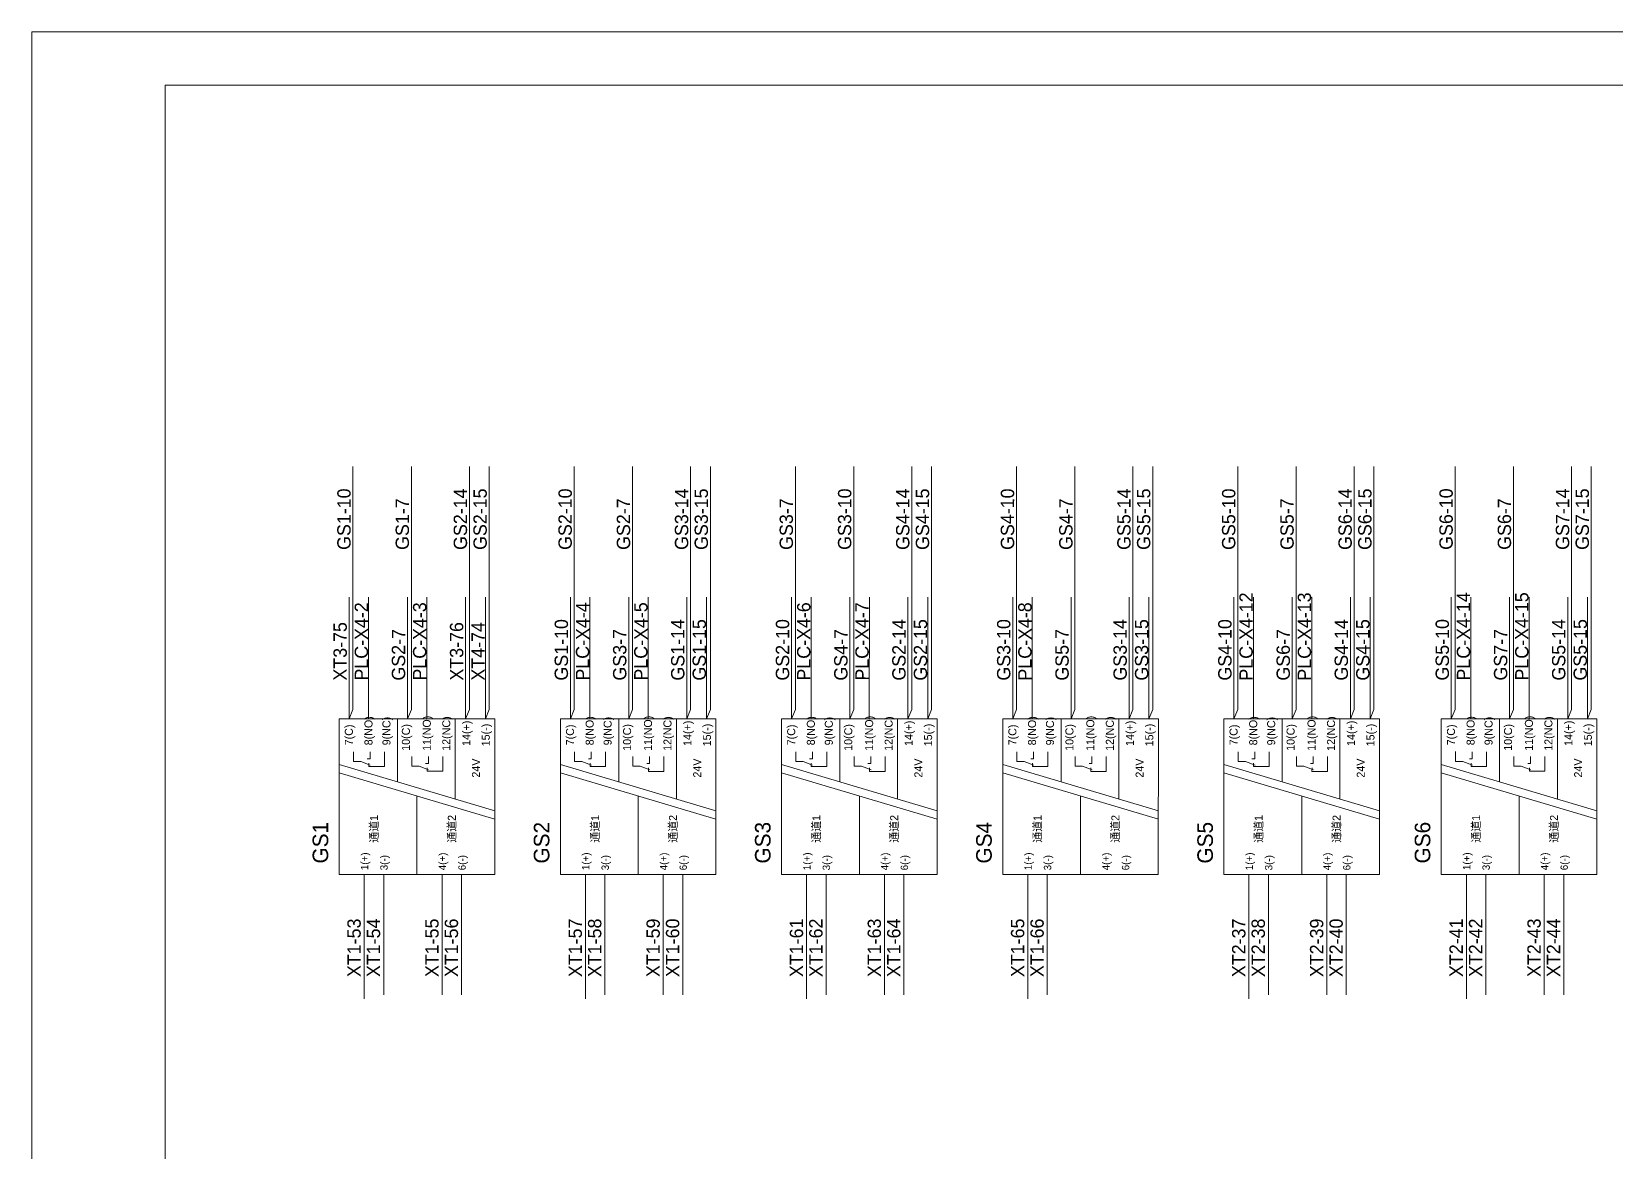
# Model space of a CAD drawing. Header units: millimetres. Extents: x 32721 to 103787, y 57624 to 127312.
# Drawn here: x 37450 to 39429, y 62652 to 64052 of the extents above; entities that cross this region are included whole.
import ezdxf
from ezdxf.enums import TextEntityAlignment as Align

# ---------------------------------------------------------------- set-up
doc = ezdxf.new("R2010")
doc.units = ezdxf.units.MM
doc.header["$LTSCALE"] = 10
for name, color, linetype, lineweight in [('1轮廓实线层', 7, 'Continuous', 18), ('2细线层', 4, 'Continuous', 18), ('图框层', 7, 'Continuous', 18)]:
    doc.layers.add(name, color=color, linetype=linetype, lineweight=lineweight)
doc.styles.add('样式 1', font='SIMYOU.TTF', dxfattribs={"width": 0.75})

msp = doc.modelspace()

# ---------------------------------------------------------------- linework, layer by layer
at = {"layer": '1轮廓实线层'}
for p, q in [((37850.93, 63508.8), (37850.93, 63205.1)), ((37923.83, 63508.8), (37923.83, 63205.1)), ((37996.38, 63508.79), (37996.38, 63205.1)), ((38021.03, 63508.79), (38021.03, 63205.1)), ((38127.25, 63508.8), (38127.25, 63205.1)), ((38127.25, 63508.79), (38127.25, 63205.09)), ((38200.15, 63508.79), (38200.15, 63205.09)), ((38272.7, 63508.78), (38272.7, 63205.08)), ((38297.35, 63508.78), (38297.35, 63205.08)), ((38403.57, 63508.8), (38403.57, 63205.1)), ((38403.57, 63508.79), (38403.57, 63205.09)), ((38476.44, 63508.8), (38476.44, 63205.1)), ((38476.44, 63508.78), (38476.44, 63205.09)), ((38549.02, 63508.77), (38549.02, 63205.07)), ((38573.67, 63508.77), (38573.67, 63205.07)), ((38679.89, 63508.77), (38679.89, 63205.08)), ((38679.89, 63508.76), (38679.89, 63205.06)), ((38752.79, 63508.76), (38752.79, 63205.06)), ((38825.34, 63508.78), (38825.34, 63205.08)), ((38849.99, 63508.78), (38849.99, 63205.08)), ((38956.2, 63508.76), (38956.2, 63205.06)), ((38956.2, 63508.75), (38956.2, 63205.05)), ((39029.11, 63508.74), (39029.11, 63205.05)), ((39101.66, 63508.78), (39101.66, 63205.08)), ((39126.31, 63508.78), (39126.31, 63205.08)), ((39227.8, 63508.88), (39227.8, 63205.18)), ((39227.8, 63508.87), (39227.8, 63205.17)), ((39300.67, 63508.89), (39300.67, 63205.19)), ((39300.67, 63508.88), (39300.67, 63205.18)), ((39373.25, 63508.86), (39373.25, 63205.16)), ((39397.91, 63508.86), (39397.91, 63205.16)), ((37846.17, 63193.44), (37846.17, 63345.56)), ((37870.47, 63193.44), (37870.47, 63345.56)), ((37919.07, 63193.44), (37919.07, 63345.56)), ((37943.37, 63193.44), (37943.37, 63345.56)), ((37991.62, 63193.43), (37991.63, 63345.55)), ((38016.27, 63193.43), (38016.27, 63345.55)), ((38122.49, 63193.44), (38122.49, 63345.56)), ((38146.79, 63193.43), (38146.79, 63345.55)), ((38195.39, 63193.44), (38195.39, 63345.56)), ((38219.69, 63193.42), (38219.69, 63345.54)), ((38267.94, 63193.42), (38267.95, 63345.54)), ((38292.59, 63193.42), (38292.59, 63345.54)), ((38398.81, 63193.44), (38398.81, 63345.56)), ((38423.11, 63193.41), (38423.11, 63345.53)), ((38471.68, 63193.44), (38471.69, 63345.56)), ((38495.98, 63193.41), (38495.99, 63345.53)), ((38544.26, 63193.41), (38544.27, 63345.53)), ((38568.91, 63193.41), (38568.91, 63345.52)), ((38675.13, 63193.41), (38675.13, 63345.53)), ((38699.43, 63193.4), (38699.43, 63345.52)), ((38748.03, 63193.41), (38748.03, 63345.53)), ((38820.58, 63193.42), (38820.59, 63345.54)), ((38845.23, 63193.42), (38845.23, 63345.54)), ((38951.45, 63193.4), (38951.45, 63345.52)), ((38975.75, 63193.39), (38975.75, 63345.5)), ((39024.35, 63193.4), (39024.35, 63345.52)), ((39048.65, 63193.38), (39048.65, 63345.5)), ((39096.9, 63193.42), (39096.91, 63345.54)), ((39121.55, 63193.42), (39121.55, 63345.54)), ((39223.04, 63193.52), (39223.05, 63345.64)), ((39247.34, 63193.51), (39247.35, 63345.62)), ((39295.91, 63193.53), (39295.92, 63345.65)), ((39320.21, 63193.5), (39320.22, 63345.62)), ((39368.49, 63193.5), (39368.5, 63345.62)), ((39393.14, 63193.5), (39393.15, 63345.62)), ((37833.67, 63193.44), (37833.66, 62999.04)), ((37833.67, 63193.44), (38028.07, 63193.43)), ((37850.93, 63205.1), (37846.17, 63193.44)), ((37906.54, 63114.77), (37906.55, 63193.44)), ((37923.83, 63205.1), (37919.07, 63193.44)), ((37978.63, 63093.32), (37978.64, 63193.44)), ((37996.38, 63205.1), (37991.62, 63193.43)), ((38021.03, 63205.1), (38016.27, 63193.43)), ((38028.07, 63193.43), (38028.06, 62999.03)), ((38109.99, 63193.43), (38109.98, 62999.03)), ((38109.99, 63193.43), (38304.39, 63193.42)), ((38127.25, 63205.1), (38122.49, 63193.44)), ((38182.86, 63114.75), (38182.87, 63193.43)), ((38200.15, 63205.1), (38195.39, 63193.44)), ((38254.95, 63093.3), (38254.96, 63193.42)), ((38272.7, 63205.08), (38267.94, 63193.42)), ((38297.35, 63205.08), (38292.59, 63193.42)), ((38304.39, 63193.42), (38304.38, 62999.02)), ((38386.31, 63193.41), (38386.3, 62999.01)), ((38386.31, 63193.41), (38580.71, 63193.41)), ((38403.57, 63205.1), (38398.81, 63193.44)), ((38459.18, 63114.74), (38459.19, 63193.41)), ((38476.44, 63205.1), (38471.68, 63193.44)), ((38531.27, 63093.29), (38531.28, 63193.41)), ((38549.02, 63205.07), (38544.26, 63193.41)), ((38573.67, 63205.07), (38568.91, 63193.41)), ((38580.71, 63193.41), (38580.7, 62999.01)), ((38662.63, 63193.4), (38662.62, 62999)), ((38662.63, 63193.4), (38857.03, 63193.39)), ((38679.89, 63205.08), (38675.13, 63193.41)), ((38735.5, 63114.72), (38735.51, 63193.4)), ((38752.79, 63205.07), (38748.03, 63193.41)), ((38807.59, 63093.28), (38807.6, 63193.39)), ((38825.34, 63205.08), (38820.58, 63193.42)), ((38849.99, 63205.08), (38845.23, 63193.42)), ((38857.03, 63193.39), (38857.02, 62998.99)), ((38938.95, 63193.39), (38938.94, 62998.99)), ((38938.95, 63193.39), (39133.35, 63193.38)), ((38956.2, 63205.06), (38951.44, 63193.4)), ((39011.82, 63114.71), (39011.83, 63193.38)), ((39029.11, 63205.06), (39024.35, 63193.4)), ((39083.91, 63093.26), (39083.92, 63193.38)), ((39101.66, 63205.08), (39096.9, 63193.42)), ((39126.31, 63205.08), (39121.55, 63193.42)), ((39133.35, 63193.38), (39133.34, 62998.98)), ((39210.54, 63193.51), (39210.53, 62999.11)), ((39210.54, 63193.51), (39404.94, 63193.5)), ((39227.8, 63205.18), (39223.04, 63193.52)), ((39283.42, 63114.83), (39283.42, 63193.5)), ((39300.67, 63205.19), (39295.91, 63193.53)), ((39355.51, 63093.38), (39355.51, 63193.5)), ((39373.25, 63205.16), (39368.49, 63193.5)), ((39397.91, 63205.16), (39393.15, 63193.5)), ((39404.94, 63193.5), (39404.93, 62999.1)), ((37851.47, 63152.44), (37851.47, 63140.3)), ((37872.28, 63143.61), (37872.28, 63152.44)), ((37890.18, 63152.44), (37890.18, 63133.86)), ((38127.79, 63152.43), (38127.79, 63140.29)), ((38148.6, 63143.59), (38148.6, 63152.43)), ((38166.5, 63152.43), (38166.5, 63133.85)), ((38404.11, 63152.41), (38404.11, 63140.27)), ((38424.92, 63143.58), (38424.92, 63152.41)), ((38442.82, 63152.41), (38442.82, 63133.83)), ((38680.43, 63152.4), (38680.43, 63140.26)), ((38701.24, 63143.56), (38701.24, 63152.4)), ((38719.14, 63152.4), (38719.14, 63133.82)), ((38956.75, 63152.39), (38956.75, 63140.24)), ((38977.56, 63143.55), (38977.56, 63152.38)), ((38995.46, 63152.38), (38995.46, 63133.81)), ((39228.34, 63152.51), (39228.34, 63140.36)), ((39249.15, 63143.67), (39249.15, 63152.5)), ((39267.05, 63152.5), (39267.05, 63133.93)), ((37833.67, 63136.45), (38028.07, 63078.61)), ((37851.47, 63140.3), (37860.56, 63140.3)), ((37860.56, 63140.3), (37872.53, 63135.7)), ((37868.76, 63143.61), (37872.28, 63143.61)), ((37870.83, 63133.86), (37870.83, 63138.29)), ((37890.18, 63133.86), (37870.83, 63133.86)), ((37890.18, 63133.86), (37882.58, 63133.86)), ((37924.37, 63146.52), (37924.37, 63134.38)), ((37924.37, 63134.38), (37933.46, 63134.38)), ((37933.46, 63134.38), (37945.43, 63129.78)), ((37941.66, 63137.69), (37945.18, 63137.69)), ((37943.73, 63127.94), (37943.73, 63132.37)), ((37945.18, 63137.69), (37945.18, 63146.52)), ((37963.08, 63146.52), (37963.08, 63127.94)), ((37963.08, 63146.52), (37963.08, 63127.94)), ((38109.99, 63136.43), (38304.39, 63078.6)), ((38127.79, 63140.29), (38136.88, 63140.29)), ((38136.88, 63140.29), (38148.85, 63135.69)), ((38145.08, 63143.59), (38148.6, 63143.59)), ((38147.15, 63133.85), (38147.15, 63138.28)), ((38166.5, 63133.85), (38147.15, 63133.85)), ((38166.5, 63133.85), (38158.9, 63133.85)), ((38200.69, 63146.51), (38200.69, 63134.37)), ((38200.69, 63134.37), (38209.78, 63134.37)), ((38209.78, 63134.37), (38221.75, 63129.77)), ((38217.98, 63137.67), (38221.5, 63137.67)), ((38220.05, 63127.93), (38220.05, 63132.36)), ((38221.5, 63137.67), (38221.5, 63146.51)), ((38239.4, 63146.51), (38239.4, 63127.93)), ((38239.4, 63146.51), (38239.4, 63127.93)), ((38386.31, 63136.42), (38580.71, 63078.58)), ((38404.11, 63140.27), (38413.2, 63140.27)), ((38413.2, 63140.27), (38425.17, 63135.67)), ((38421.4, 63143.58), (38424.92, 63143.58)), ((38423.47, 63133.84), (38423.47, 63138.26)), ((38442.82, 63133.83), (38423.47, 63133.84)), ((38442.82, 63133.83), (38435.22, 63133.84)), ((38477.01, 63146.49), (38477.01, 63134.35)), ((38477.01, 63134.35), (38486.1, 63134.35)), ((38486.1, 63134.35), (38498.07, 63129.75)), ((38494.3, 63137.66), (38497.82, 63137.66)), ((38496.37, 63127.92), (38496.37, 63132.34)), ((38497.82, 63137.66), (38497.82, 63146.49)), ((38515.72, 63146.49), (38515.72, 63127.92)), ((38515.72, 63146.49), (38515.72, 63127.92)), ((38662.63, 63136.41), (38857.03, 63078.57)), ((38680.43, 63140.26), (38689.52, 63140.26)), ((38689.52, 63140.26), (38701.49, 63135.66)), ((38697.72, 63143.56), (38701.24, 63143.56)), ((38699.79, 63133.82), (38699.79, 63138.25)), ((38719.14, 63133.82), (38699.79, 63133.82)), ((38719.14, 63133.82), (38711.54, 63133.82)), ((38753.33, 63146.48), (38753.33, 63134.34)), ((38753.33, 63134.34), (38762.42, 63134.34)), ((38762.42, 63134.34), (38774.38, 63129.74)), ((38770.62, 63137.64), (38774.14, 63137.64)), ((38772.69, 63127.9), (38772.69, 63132.33)), ((38774.14, 63137.64), (38774.14, 63146.48)), ((38792.04, 63146.48), (38792.04, 63127.9)), ((38792.04, 63146.48), (38792.04, 63127.9)), ((38938.95, 63136.39), (39133.35, 63078.56)), ((38956.75, 63140.24), (38965.84, 63140.24)), ((38965.84, 63140.24), (38977.8, 63135.64)), ((38974.04, 63143.55), (38977.56, 63143.55)), ((38976.11, 63133.81), (38976.11, 63138.23)), ((38995.46, 63133.81), (38976.11, 63133.81)), ((38995.46, 63133.81), (38987.86, 63133.81)), ((39029.65, 63146.47), (39029.65, 63134.33)), ((39029.65, 63134.33), (39038.74, 63134.32)), ((39038.74, 63134.32), (39050.7, 63129.72)), ((39046.94, 63137.63), (39050.46, 63137.63)), ((39049, 63127.89), (39049.01, 63132.32)), ((39050.46, 63137.63), (39050.46, 63146.47)), ((39068.36, 63146.46), (39068.36, 63127.89)), ((39068.36, 63146.46), (39068.36, 63127.89)), ((39210.54, 63136.51), (39404.94, 63078.68)), ((39228.34, 63140.36), (39237.43, 63140.36)), ((39237.43, 63140.36), (39249.4, 63135.76)), ((39245.63, 63143.67), (39249.15, 63143.67)), ((39247.7, 63133.93), (39247.7, 63138.35)), ((39267.05, 63133.93), (39247.7, 63133.93)), ((39267.05, 63133.93), (39259.45, 63133.93)), ((39301.24, 63146.59), (39301.24, 63134.44)), ((39301.24, 63134.44), (39310.33, 63134.44)), ((39310.33, 63134.44), (39322.3, 63129.84)), ((39318.53, 63137.75), (39322.05, 63137.75)), ((39320.6, 63128.01), (39320.6, 63132.43)), ((39322.05, 63137.75), (39322.05, 63146.59)), ((39339.95, 63146.58), (39339.95, 63128.01)), ((39339.95, 63146.58), (39339.95, 63128.01)), ((37833.67, 63126.14), (38028.07, 63068.31)), ((37963.08, 63127.94), (37943.73, 63127.94)), ((37963.08, 63127.94), (37955.48, 63127.94)), ((38109.99, 63126.13), (38304.39, 63068.29)), ((38239.4, 63127.93), (38220.05, 63127.93)), ((38239.4, 63127.93), (38231.8, 63127.93)), ((38386.31, 63126.11), (38580.71, 63068.28)), ((38515.72, 63127.92), (38496.37, 63127.92)), ((38515.72, 63127.92), (38508.12, 63127.92)), ((38662.63, 63126.1), (38857.03, 63068.27)), ((38792.04, 63127.9), (38772.69, 63127.9)), ((38792.04, 63127.9), (38784.44, 63127.9)), ((38938.95, 63126.09), (39133.34, 63068.25)), ((39068.36, 63127.89), (39049, 63127.89)), ((39068.36, 63127.89), (39060.76, 63127.89)), ((39210.54, 63126.21), (39404.94, 63068.37)), ((39339.95, 63128.01), (39320.6, 63128.01)), ((39339.95, 63128.01), (39332.35, 63128.01)), ((37930.86, 62999.04), (37930.87, 63097.22)), ((38207.18, 62999.02), (38207.19, 63097.21)), ((38483.5, 62999.01), (38483.51, 63097.2)), ((38759.82, 62999), (38759.83, 63097.18)), ((39036.14, 62998.98), (39036.15, 63097.17)), ((39307.73, 62999.1), (39307.74, 63097.29)), ((37833.66, 62999.04), (38028.06, 62999.03)), ((37864.99, 62999.04), (37864.98, 62843.85)), ((37889.29, 62999.04), (37889.28, 62848.66)), ((37962.29, 62999.04), (37962.28, 62848.66)), ((37986.59, 62999.03), (37986.58, 62848.65)), ((38109.98, 62999.03), (38304.38, 62999.02)), ((38141.31, 62999.03), (38141.3, 62843.83)), ((38165.61, 62999.03), (38165.6, 62848.65)), ((38238.61, 62999.02), (38238.6, 62848.64)), ((38262.91, 62999.02), (38262.9, 62848.64)), ((38386.3, 62999.01), (38580.7, 62999.01)), ((38417.63, 62999.01), (38417.62, 62843.82)), ((38441.93, 62999.01), (38441.92, 62848.63)), ((38514.93, 62999.01), (38514.92, 62848.63)), ((38539.23, 62999.01), (38539.22, 62848.63)), ((38662.62, 62999), (38857.02, 62998.99)), ((38693.95, 62999), (38693.94, 62843.8)), ((38718.25, 62999), (38718.24, 62848.62)), ((38938.94, 62998.99), (39133.34, 62998.98)), ((38970.27, 62998.99), (38970.26, 62843.79)), ((38994.57, 62998.98), (38994.56, 62848.6)), ((39067.57, 62998.98), (39067.56, 62848.6)), ((39091.87, 62998.98), (39091.86, 62848.6)), ((39210.53, 62999.11), (39404.93, 62999.1)), ((39241.86, 62999.11), (39241.85, 62843.91)), ((39266.16, 62999.1), (39266.15, 62848.72)), ((39339.16, 62999.1), (39339.15, 62848.72)), ((39363.46, 62999.1), (39363.45, 62848.72))]:
    msp.add_line(p, q, dxfattribs=at)
at = {"layer": '2细线层'}
for p in [(37449.53, 61251.98), (41409.53, 64051.98)]:
    msp.add_line(p, (37449.53, 64051.98), dxfattribs=at)
at = {"layer": '图框层'}
for p in [(37616.2, 61318.65), (41342.86, 63985.32)]:
    msp.add_line(p, (37616.2, 63985.32), dxfattribs=at)

# ---------------------------------------------------------------- texts
at = {"layer": '1轮廓实线层', "style": '样式 1'}
for s, height, rotation, p in [('GS1-10', 16.667, 89.99715, (37847.97, 63404.54)), ('GS1-7', 16.667, 89.99715, (37920.87, 63404.54)), ('GS2-14', 16.667, 89.99715, (37993.42, 63404.53)), ('GS2-15', 16.667, 89.99715, (38018.07, 63404.53)), ('GS2-10', 16.667, 89.99715, (38124.29, 63404.54)), ('GS2-7', 16.667, 89.99715, (38197.19, 63404.54)), ('GS3-14', 16.667, 89.99715, (38269.74, 63404.52)), ('GS3-15', 16.667, 89.99715, (38294.39, 63404.52)), ('GS3-7', 16.667, 89.9971, (38400.6, 63404.54)), ('GS3-10', 16.667, 89.9971, (38473.48, 63404.53)), ('GS4-14', 16.667, 89.99715, (38546.06, 63404.5)), ('GS4-15', 16.667, 89.99715, (38570.71, 63404.5)), ('GS4-10', 16.667, 89.99715, (38676.92, 63404.51)), ('GS4-7', 16.667, 89.99715, (38749.83, 63404.51)), ('GS5-14', 16.667, 89.99715, (38822.38, 63404.52)), ('GS5-15', 16.667, 89.99715, (38847.03, 63404.52)), ('GS5-10', 16.667, 89.99715, (38953.24, 63404.5)), ('GS5-7', 16.667, 89.99715, (39026.15, 63404.49)), ('GS6-14', 16.667, 89.99715, (39098.7, 63404.52)), ('GS6-15', 16.667, 89.99715, (39123.35, 63404.52)), ('GS6-10', 16.667, 89.9971, (39224.84, 63404.62)), ('GS6-7', 16.667, 89.9971, (39297.71, 63404.63)), ('GS7-14', 16.667, 89.99715, (39370.29, 63404.59)), ('GS7-15', 16.667, 89.99715, (39394.94, 63404.59)), ('PLC-X4-12', 16.667, 89.9971, (38974.98, 63241.24)), ('PLC-X4-13', 16.667, 89.9971, (39047.82, 63241.24)), ('PLC-X4-14', 16.667, 89.9971, (39246.58, 63241.36)), ('PLC-X4-15', 16.667, 89.9971, (39319.45, 63241.36)), ('PLC-X4-2', 16.667, 89.99715, (37869.71, 63241.29)), ('PLC-X4-3', 16.667, 89.99715, (37942.54, 63241.29)), ('PLC-X4-4', 16.667, 89.99715, (38146.03, 63241.28)), ('PLC-X4-5', 16.667, 89.99715, (38218.86, 63241.28)), ('PLC-X4-6', 16.667, 89.99715, (38422.35, 63241.27)), ('PLC-X4-7', 16.667, 89.9971, (38495.22, 63241.26)), ('PLC-X4-8', 16.667, 89.9971, (38698.66, 63241.25)), ('XT3-75', 16.667, 89.99715, (37843.21, 63241.3)), ('XT3-76', 16.667, 89.99715, (37988.67, 63241.29)), ('XT4-74', 16.667, 89.99715, (38015.56, 63241.29)), ('GS1-10', 16.667, 89.99715, (38119.53, 63241.3)), ('GS1-14', 16.667, 89.99715, (38264.99, 63241.28)), ('GS1-15', 16.667, 89.99715, (38291.88, 63241.27)), ('GS2-10', 16.667, 89.99715, (38395.85, 63241.3)), ('GS2-14', 16.667, 89.99715, (38541.31, 63241.26)), ('GS2-15', 16.667, 89.99715, (38568.2, 63241.26)), ('GS3-10', 16.667, 89.9971, (38672.17, 63241.27)), ('GS3-14', 16.667, 89.99715, (38817.63, 63241.28)), ('GS3-15', 16.667, 89.99715, (38844.52, 63241.27)), ('GS4-10', 16.667, 89.99715, (38948.49, 63241.25)), ('GS4-14', 16.667, 89.99715, (39093.95, 63241.28)), ('GS4-15', 16.667, 89.99715, (39120.84, 63241.27)), ('GS5-10', 16.667, 89.99715, (39220.09, 63241.37)), ('GS5-14', 16.667, 89.99715, (39365.54, 63241.35)), ('GS5-15', 16.667, 89.99715, (39392.43, 63241.35)), ('GS2-7', 16.667, 89.99715, (37916.12, 63241.3)), ('GS3-7', 16.667, 89.99715, (38192.44, 63241.3)), ('GS4-7', 16.667, 89.9971, (38468.73, 63241.29)), ('GS5-7', 16.667, 89.99715, (38745.07, 63241.27)), ('GS6-7', 16.667, 89.99715, (39021.39, 63241.25)), ('GS7-7', 16.667, 89.9971, (39292.96, 63241.38)), ('8(NO)', 10, 89.99715, (37875.27, 63160.45)), ('9(NC)', 10, 89.99715, (37897.72, 63160.45)), ('11(NO)', 10, 89.99715, (37948.12, 63153.57)), ('12(NC)', 10, 89.99715, (37972.49, 63153.57)), ('14(+)', 10, 89.99715, (37997.48, 63159.69)), ('8(NO)', 10, 89.99715, (38151.59, 63160.44)), ('9(NC)', 10, 89.99715, (38174.04, 63160.44)), ('11(NO)', 10, 89.99715, (38224.44, 63153.56)), ('12(NC)', 10, 89.99715, (38248.81, 63153.56)), ('14(+)', 10, 89.99715, (38273.8, 63159.67)), ('8(NO)', 10, 89.99715, (38427.91, 63160.43)), ('9(NC)', 10, 89.99715, (38450.36, 63160.42)), ('11(NO)', 10, 89.99715, (38500.76, 63153.54)), ('12(NC)', 10, 89.99715, (38525.12, 63153.54)), ('14(+)', 10, 89.99715, (38550.12, 63159.66)), ('8(NO)', 10, 89.99715, (38704.23, 63160.41)), ('9(NC)', 10, 89.99715, (38726.68, 63160.41)), ('11(NO)', 10, 89.99715, (38777.08, 63153.53)), ('12(NC)', 10, 89.99715, (38801.44, 63153.53)), ('14(+)', 10, 89.99715, (38826.44, 63159.65)), ('8(NO)', 10, 89.99715, (38980.55, 63160.4)), ('9(NC)', 10, 89.99715, (39003, 63160.4)), ('11(NO)', 10, 89.99715, (39053.4, 63153.52)), ('12(NC)', 10, 89.99715, (39077.76, 63153.51)), ('14(+)', 10, 89.99715, (39102.76, 63159.63)), ('8(NO)', 10, 89.99715, (39252.14, 63160.52)), ('9(NC)', 10, 89.99715, (39274.59, 63160.52)), ('11(NO)', 10, 89.99715, (39324.99, 63153.63)), ('12(NC)', 10, 89.99715, (39349.36, 63153.63)), ('14(+)', 10, 89.99715, (39374.35, 63159.75)), ('7(C)', 10, 89.99715, (37850.76, 63160.45)), ('10(C)', 10, 89.99715, (37922, 63153.57)), ('15(-)', 10, 89.99715, (38021.76, 63159.22)), ('7(C)', 10, 89.99715, (38127.07, 63160.44)), ('10(C)', 10, 89.99715, (38198.32, 63153.56)), ('15(-)', 10, 89.99715, (38298.08, 63159.21)), ('7(C)', 10, 89.99715, (38403.39, 63160.43)), ('10(C)', 10, 89.99715, (38474.64, 63153.54)), ('15(-)', 10, 89.99715, (38574.4, 63159.19)), ('7(C)', 10, 89.99715, (38679.71, 63160.41)), ('10(C)', 10, 89.99715, (38750.96, 63153.53)), ('15(-)', 10, 89.99715, (38850.72, 63159.18)), ('7(C)', 10, 89.99715, (38956.03, 63160.4)), ('10(C)', 10, 89.99715, (39027.28, 63153.52)), ('15(-)', 10, 89.99715, (39127.04, 63159.16)), ('7(C)', 10, 89.99715, (39227.63, 63160.52)), ('10(C)', 10, 89.99715, (39298.87, 63153.64)), ('15(-)', 10, 89.99715, (39398.63, 63159.28)), ('24V', 10, 89.99715, (38009.63, 63120.12)), ('24V', 10, 89.99715, (38285.95, 63120.11)), ('24V', 10, 89.99715, (38562.27, 63120.1)), ('24V', 10, 89.99715, (38838.59, 63120.08)), ('24V', 10, 89.99715, (39114.91, 63120.07)), ('24V', 10, 89.99715, (39386.5, 63120.19)), ('通道1', 10, 89.99715, (37882.11, 63038.78)), ('通道2', 10, 89.99715, (37979.41, 63038.77)), ('通道1', 10, 89.99715, (38158.43, 63038.76)), ('通道2', 10, 89.99715, (38255.73, 63038.76)), ('通道1', 10, 89.99715, (38434.75, 63038.75)), ('通道2', 10, 89.99715, (38532.05, 63038.74)), ('通道1', 10, 89.99715, (38711.07, 63038.73)), ('通道2', 10, 89.99715, (38808.37, 63038.73)), ('通道1', 10, 89.99715, (38987.39, 63038.72)), ('通道2', 10, 89.99715, (39084.69, 63038.72)), ('通道1', 10, 89.99715, (39258.98, 63038.84)), ('通道2', 10, 89.99715, (39356.28, 63038.84)), ('1(+)', 9.167, 89.99715, (37869.96, 63004.48)), ('3(-)', 9.167, 89.99715, (37894.24, 63004.31)), ('4(+)', 9.167, 89.99715, (37967.22, 63004.3)), ('6(-)', 9.167, 89.99715, (37991.73, 63004.3)), ('1(+)', 9.167, 89.99715, (38146.28, 63004.47)), ('3(-)', 9.167, 89.99715, (38170.56, 63004.29)), ('4(+)', 9.167, 89.99715, (38243.54, 63004.29)), ('6(-)', 9.167, 89.99715, (38268.05, 63004.29)), ('1(+)', 9.167, 89.99715, (38422.6, 63004.45)), ('3(-)', 9.167, 89.99715, (38446.88, 63004.28)), ('4(+)', 9.167, 89.99715, (38519.86, 63004.28)), ('6(-)', 9.167, 89.99715, (38544.37, 63004.28)), ('1(+)', 9.167, 89.99715, (38698.92, 63004.44)), ('3(-)', 9.167, 89.99715, (38723.2, 63004.27)), ('4(+)', 9.167, 89.99715, (38796.18, 63004.26)), ('6(-)', 9.167, 89.99715, (38820.69, 63004.26)), ('1(+)', 9.167, 89.99715, (38975.24, 63004.43)), ('3(-)', 9.167, 89.99715, (38999.52, 63004.25)), ('4(+)', 9.167, 89.99715, (39072.5, 63004.25)), ('6(-)', 9.167, 89.99715, (39097.01, 63004.25)), ('1(+)', 9.167, 89.99715, (39246.83, 63004.55)), ('3(-)', 9.167, 89.99715, (39271.11, 63004.37)), ('4(+)', 9.167, 89.99715, (39344.09, 63004.37)), ('6(-)', 9.167, 89.99715, (39368.6, 63004.37)), ('XT1-53', 16.667, 89.99715, (37860.57, 62870.94)), ('XT1-54', 16.667, 89.99715, (37884.87, 62870.94)), ('XT1-55', 16.667, 89.99715, (37957.87, 62870.93)), ('XT1-56', 16.667, 89.99715, (37982.17, 62870.93)), ('XT1-57', 16.667, 89.99715, (38136.89, 62870.92)), ('XT1-58', 16.667, 89.99715, (38161.19, 62870.92)), ('XT1-59', 16.667, 89.99715, (38234.19, 62870.92)), ('XT1-60', 16.667, 89.99715, (38258.49, 62870.92)), ('XT1-61', 16.667, 89.99715, (38413.21, 62870.91)), ('XT1-62', 16.667, 89.99715, (38437.51, 62870.91)), ('XT1-63', 16.667, 89.9971, (38510.51, 62870.91)), ('XT1-64', 16.667, 89.9971, (38534.81, 62870.9)), ('XT1-65', 16.667, 89.9971, (38689.53, 62870.9)), ('XT1-66', 16.667, 89.9971, (38713.83, 62870.9)), ('XT2-37', 16.667, 89.9971, (38965.85, 62870.88)), ('XT2-38', 16.667, 89.9971, (38990.15, 62870.88)), ('XT2-39', 16.667, 89.9971, (39063.15, 62870.88)), ('XT2-40', 16.667, 89.9971, (39087.45, 62870.88)), ('XT2-41', 16.667, 89.9971, (39237.44, 62871)), ('XT2-42', 16.667, 89.9971, (39261.74, 62871)), ('XT2-43', 16.667, 89.9971, (39334.74, 62871)), ('XT2-44', 16.667, 89.9971, (39359.04, 62871))]:
    msp.add_text(s, height=height, rotation=rotation, dxfattribs=at).set_placement(p)
for s, p in [('GS1', (37819.94, 63038.77)), ('GS2', (38096.26, 63038.75)), ('GS3', (38372.58, 63038.74)), ('GS4', (38648.9, 63038.73)), ('GS5', (38925.22, 63038.71)), ('GS6', (39196.81, 63038.83))]:
    msp.add_text(s, height=19.444, rotation=89.99715, dxfattribs=at).set_placement(p, align=Align.CENTER)

doc.saveas('drawing.dxf')
